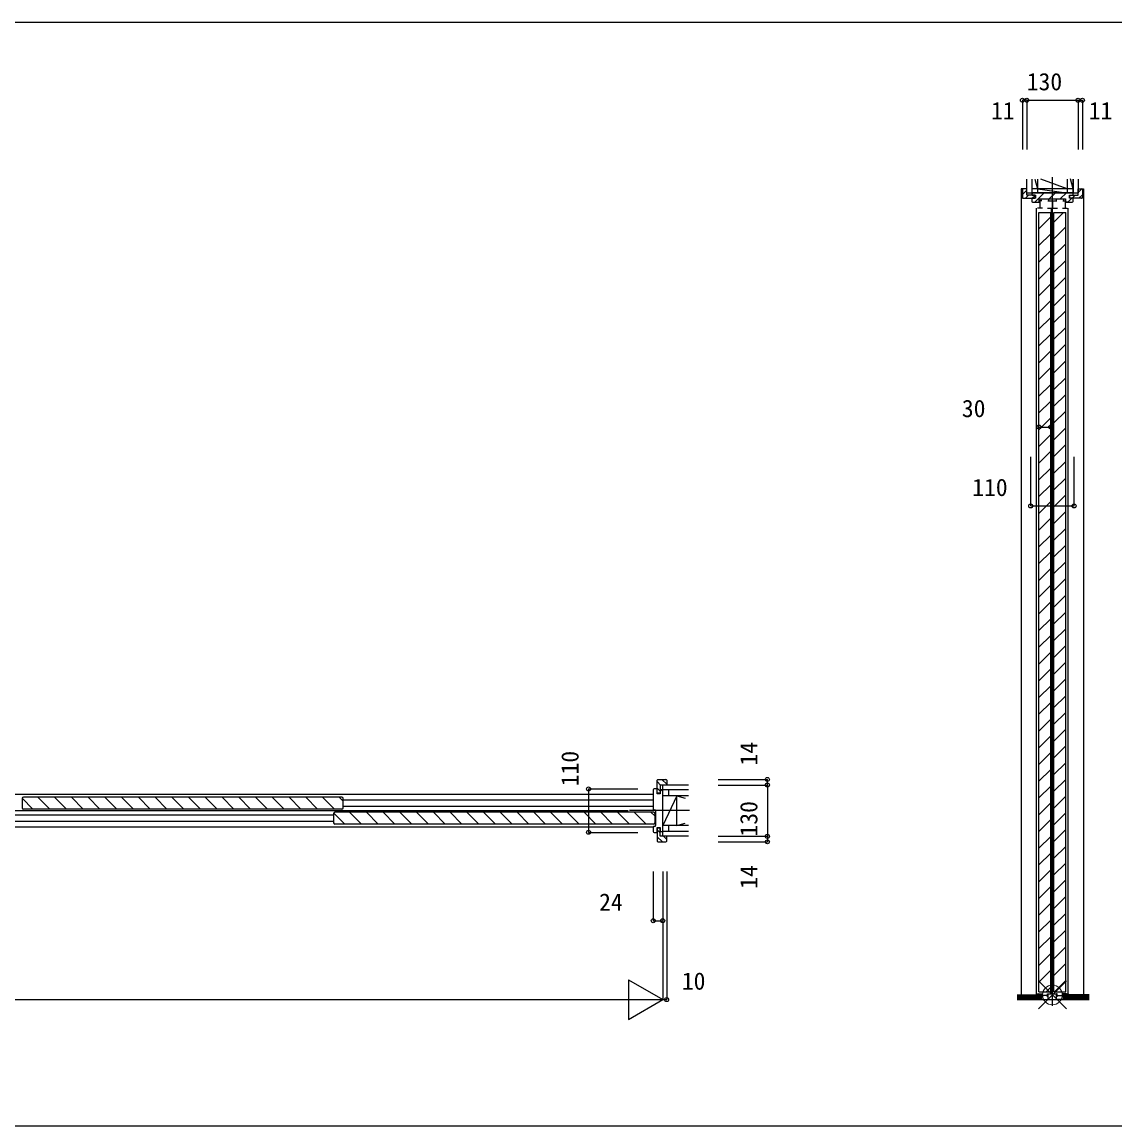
# Model space of a CAD drawing. Units: millimetres, scale not verified. Extents: x -14341 to 14340, y -10000 to 10000.
# Drawn here: x -12238 to -9469, y -10000 to -7202 of the extents above; entities that cross this region are included whole.
import ezdxf
from ezdxf.enums import TextEntityAlignment as Align

# ---------------------------------------------------------------- set-up
doc = ezdxf.new("R2010")
doc.units = ezdxf.units.MM
doc.header["$LTSCALE"] = 50
for name, color, linetype in [('0-2_YKK_B1', 4, 'Continuous'), ('0-3_YKK_C1', 4, 'Continuous'), ('0-4_YKK_F1', 7, 'Continuous'), ('0-6_YKK_N1', 2, 'Continuous'), ('0-7_YKK_Z1', 7, 'Continuous')]:
    doc.layers.add(name, color=color, linetype=linetype)
doc.layers.add('0-5_YKK_IN', color=1, linetype='Continuous', lineweight=18)
doc.styles.add('ＭＳ ゴシック', font='')
doc.styles.get('ＭＳ ゴシック').set_extended_font_data('MS Gothic')

msp = doc.modelspace()

# ---------------------------------------------------------------- linework, layer by layer
at = {"layer": '0-2_YKK_B1'}
for p, q in [((-10628.48, -9156.9), (-10628.48, -9123.9)), ((-10628.48, -9127.17), (-10619.75, -9135.9)), ((-10628.48, -9144.14), (-10620.98, -9151.64)), ((-10626.48, -9121.9), (-10606.48, -9121.9)), ((-10616.78, -9121.9), (-10604.48, -9134.2)), ((-13837.48, -9159.4), (-10638.48, -9159.4)), ((-12237.98, -9170.2), (-12237.98, -9193.6)), ((-12237.98, -9170.2), (-12237.98, -9193.6)), ((-12210.31, -9196.9), (-12237.87, -9169.34)), ((-11427.28, -9166.9), (-12234.68, -9166.9)), ((-12167.89, -9196.9), (-12197.89, -9166.9)), ((-12125.46, -9196.9), (-12155.46, -9166.9)), ((-12083.03, -9196.9), (-12113.03, -9166.9)), ((-12040.61, -9196.9), (-12070.61, -9166.9)), ((-11998.18, -9196.9), (-12028.18, -9166.9)), ((-11955.75, -9196.9), (-11985.75, -9166.9)), ((-11913.33, -9196.9), (-11943.33, -9166.9)), ((-11870.9, -9196.9), (-11900.9, -9166.9)), ((-11828.47, -9196.9), (-11858.47, -9166.9)), ((-11786.05, -9196.9), (-11816.05, -9166.9)), ((-11743.62, -9196.9), (-11773.62, -9166.9)), ((-11701.19, -9196.9), (-11731.19, -9166.9)), ((-11658.77, -9196.9), (-11688.77, -9166.9)), ((-11616.34, -9196.9), (-11646.34, -9166.9)), ((-11573.92, -9196.9), (-11603.92, -9166.9)), ((-11531.49, -9196.9), (-11561.49, -9166.9)), ((-11489.06, -9196.9), (-11519.06, -9166.9)), ((-11446.64, -9196.9), (-11476.64, -9166.9)), ((-11423.98, -9177.13), (-11434.21, -9166.9)), ((-11423.98, -9193.6), (-11423.98, -9170.2)), ((-11423.98, -9173.4), (-10638.48, -9173.4)), ((-10638.48, -9147.9), (-10638.48, -9197.9)), ((-10620.78, -9152.53), (-10616.66, -9148.4)), ((-11427.28, -9196.9), (-12234.68, -9196.9)), ((-10638.48, -9190.4), (-11423.98, -9190.4)), ((-10637.48, -9198.9), (-10634.48, -9198.9)), ((-10632.48, -9200.9), (-10632.48, -9238.9)), ((-13027.48, -9211.4), (-11448.48, -9211.4)), ((-11448.48, -9228.4), (-13027.48, -9228.4)), ((-11448.48, -9208.2), (-11448.48, -9231.6)), ((-11420.31, -9234.9), (-11448.24, -9206.97)), ((-10637.28, -9204.9), (-11445.18, -9204.9)), ((-11377.89, -9234.9), (-11407.89, -9204.9)), ((-11335.46, -9234.9), (-11365.46, -9204.9)), ((-11293.03, -9234.9), (-11323.03, -9204.9)), ((-11250.61, -9234.9), (-11280.61, -9204.9)), ((-11208.18, -9234.9), (-11238.18, -9204.9)), ((-11165.75, -9234.9), (-11195.75, -9204.9)), ((-11123.33, -9234.9), (-11153.33, -9204.9)), ((-11080.9, -9234.9), (-11110.9, -9204.9)), ((-11038.47, -9234.9), (-11068.47, -9204.9)), ((-10996.05, -9234.9), (-11026.05, -9204.9)), ((-10953.62, -9234.9), (-10983.62, -9204.9)), ((-10911.19, -9234.9), (-10941.19, -9204.9)), ((-10868.77, -9234.9), (-10898.77, -9204.9)), ((-10826.34, -9234.9), (-10856.34, -9204.9)), ((-10783.92, -9234.9), (-10813.92, -9204.9)), ((-10741.49, -9234.9), (-10771.49, -9204.9)), ((-10699.06, -9234.9), (-10729.06, -9204.9)), ((-10656.64, -9234.9), (-10686.64, -9204.9)), ((-10633.98, -9215.13), (-10644.21, -9204.9)), ((-10633.98, -9231.6), (-10633.98, -9208.2)), ((-13837.48, -9241.9), (-10638.48, -9241.9)), ((-10637.28, -9234.9), (-11445.18, -9234.9)), ((-10638.48, -9241.9), (-10638.48, -9253.9)), ((-10634.48, -9240.9), (-10637.48, -9240.9)), ((-10628.48, -9244.9), (-10628.48, -9277.9)), ((-10628.48, -9249.9), (-10620.98, -9257.4)), ((-10628.48, -9266.87), (-10615.46, -9279.9)), ((-10626.48, -9279.9), (-10606.48, -9279.9)), ((-10612.49, -9265.9), (-10604.48, -9273.9))]:
    msp.add_line(p, q, dxfattribs=at)
for points in [[(-10614.48, -9253.4), (-10614.48, -9148.4), (-10619.78, -9148.4), (-10620.78, -9149.4), (-10620.78, -9157.9), (-10628.48, -9157.9), (-10628.48, -9152.9), (-10628.48, -9145.9), (-10636.48, -9145.9)], [(-10604.48, -9123.9), (-10604.48, -9135.9), (-10620.98, -9135.9), (-10620.98, -9156.9), (-10628.48, -9156.9)], [(-10636.48, -9255.9), (-10628.48, -9255.9), (-10628.48, -9248.9), (-10628.48, -9243.9), (-10620.78, -9243.9), (-10620.78, -9252.4), (-10619.78, -9253.4), (-10614.48, -9253.4)], [(-10604.48, -9277.9), (-10604.48, -9265.9), (-10620.98, -9265.9), (-10620.98, -9244.9), (-10628.48, -9244.9)]]:
    msp.add_lwpolyline(points, dxfattribs=at)
for centre, radius, start, end in [((-10636.48, -9147.9), 2, 90.00001, 179.99999), ((-10626.48, -9123.9), 2, 90.00001, 179.99999), ((-10606.48, -9123.9), 2, 0.00001, 89.99999), ((-12234.68, -9170.2), 3.3, 90, 180), ((-11427.28, -9170.2), 3.3, 0, 90), ((-12234.68, -9193.6), 3.3, 180, 270), ((-11427.28, -9193.6), 3.3, 270, 0), ((-10637.48, -9197.9), 1, 180.00001, 269.99999), ((-10634.48, -9200.9), 2, 0.00001, 89.99999), ((-11445.18, -9208.2), 3.3, 90, 180), ((-11445.18, -9231.6), 3.3, 180, 270), ((-10637.28, -9208.2), 3.3, 0, 90), ((-10637.28, -9231.6), 3.3, 270, 0), ((-10637.48, -9241.9), 1, 90.00001, 179.99999), ((-10636.48, -9253.9), 2, 180.00001, 269.99999), ((-10634.48, -9238.9), 2, 270.00001, 359.99999), ((-10626.48, -9277.9), 2, 180.00001, 269.99999), ((-10606.48, -9277.9), 2, 270.00001, 359.99999)]:
    msp.add_arc(centre, radius, start, end, dxfattribs=at)
at = {"layer": '0-3_YKK_C1'}
for p, q in [((-9702.99, -7626.9), (-9702.99, -7646.9)), ((-9702.99, -7639.58), (-9691.99, -7628.58)), ((-9679.49, -7638.87), (-9675.52, -7634.9)), ((-9671.52, -7658.9), (-9647.52, -7634.9)), ((-9635.12, -7650.5), (-9619.52, -7634.9)), ((-9607.12, -7650.5), (-9591.52, -7634.9)), ((-9561.99, -7634.34), (-9552.59, -7624.94)), ((-9550.99, -7626.9), (-9550.99, -7646.9)), ((-9695.34, -7648.9), (-9687.84, -7641.4)), ((-9678.37, -7648.9), (-9670.99, -7641.52)), ((-9668.79, -7659.1), (-9659.09, -7659.1)), ((-9655.39, -7650.5), (-9636.59, -7650.5)), ((-9655.39, -7655.6), (-9655.39, -7650.5)), ((-9638.59, -7655.6), (-9615.39, -7655.6)), ((-9636.59, -7650.5), (-9636.59, -7655.6)), ((-9626.99, -7655.6), (-9626.99, -7674.1)), ((-9617.39, -7650.5), (-9617.39, -7655.6)), ((-9585.19, -7659.1), (-9594.89, -7659.1)), ((-9587.52, -7658.9), (-9577.52, -7648.9)), ((-9576.55, -7648.9), (-9569.05, -7641.4)), ((-9559.58, -7648.9), (-9550.99, -7640.31)), ((-9666.99, -9666.17), (-9666.99, -7674.28)), ((-9652.19, -7674.1), (-9664.79, -7674.1)), ((-9660.99, -7684.9), (-9630.99, -7684.9)), ((-9660.99, -9659.9), (-9660.99, -7684.9)), ((-9639.79, -7674.1), (-9614.19, -7674.1)), ((-9630.99, -9659.9), (-9630.99, -7684.9)), ((-9628.99, -9664.9), (-9628.99, -7674.28)), ((-9622.99, -7684.9), (-9592.99, -7684.9)), ((-9622.99, -9659.9), (-9622.99, -7684.9)), ((-9622.99, -7709.32), (-9598.57, -7684.9)), ((-9601.79, -7674.1), (-9589.19, -7674.1)), ((-9592.99, -9659.9), (-9592.99, -7684.9)), ((-9586.99, -9666.17), (-9586.99, -7674.28)), ((-9660.99, -7726.29), (-9630.99, -7696.29)), ((-9660.99, -7768.71), (-9630.99, -7738.71)), ((-9622.99, -7751.74), (-9592.99, -7721.74)), ((-9622.99, -7794.17), (-9592.99, -7764.17)), ((-9660.99, -7811.14), (-9630.99, -7781.14)), ((-9660.99, -7853.56), (-9630.99, -7823.56)), ((-9622.99, -7836.59), (-9592.99, -7806.59)), ((-9622.99, -7879.02), (-9592.99, -7849.02)), ((-9660.99, -7895.99), (-9630.99, -7865.99)), ((-9660.99, -7938.42), (-9630.99, -7908.42)), ((-9622.99, -7921.45), (-9592.99, -7891.45)), ((-9622.99, -7963.87), (-9592.99, -7933.87)), ((-9660.99, -7980.84), (-9630.99, -7950.84)), ((-9660.99, -8023.27), (-9630.99, -7993.27)), ((-9622.99, -8006.3), (-9592.99, -7976.3)), ((-9622.99, -8048.73), (-9592.99, -8018.73)), ((-9660.99, -8065.7), (-9630.99, -8035.7)), ((-9660.99, -8108.12), (-9630.99, -8078.12)), ((-9622.99, -8091.15), (-9592.99, -8061.15)), ((-9622.99, -8133.58), (-9592.99, -8103.58)), ((-9660.99, -8150.55), (-9630.99, -8120.55)), ((-9660.99, -8192.98), (-9630.99, -8162.98)), ((-9622.99, -8176.01), (-9592.99, -8146.01)), ((-9622.99, -8218.43), (-9592.99, -8188.43)), ((-9660.99, -8235.4), (-9630.99, -8205.4)), ((-9660.99, -8277.83), (-9630.99, -8247.83)), ((-9622.99, -8260.86), (-9592.99, -8230.86)), ((-9622.99, -8303.28), (-9592.99, -8273.28)), ((-9660.99, -8320.26), (-9630.99, -8290.26)), ((-9660.99, -8362.68), (-9630.99, -8332.68)), ((-9622.99, -8345.71), (-9592.99, -8315.71)), ((-9622.99, -8388.14), (-9592.99, -8358.14)), ((-9660.99, -8405.11), (-9630.99, -8375.11)), ((-9660.99, -8447.53), (-9630.99, -8417.53)), ((-9622.99, -8430.56), (-9592.99, -8400.56)), ((-9622.99, -8472.99), (-9592.99, -8442.99)), ((-9660.99, -8489.96), (-9630.99, -8459.96)), ((-9660.99, -8532.39), (-9630.99, -8502.39)), ((-9622.99, -8515.42), (-9592.99, -8485.42)), ((-9622.99, -8557.84), (-9592.99, -8527.84)), ((-9660.99, -8574.81), (-9630.99, -8544.81)), ((-9660.99, -8617.24), (-9630.99, -8587.24)), ((-9622.99, -8600.27), (-9592.99, -8570.27)), ((-9622.99, -8642.7), (-9592.99, -8612.7)), ((-9660.99, -8659.67), (-9630.99, -8629.67)), ((-9660.99, -8702.09), (-9630.99, -8672.09)), ((-9622.99, -8685.12), (-9592.99, -8655.12)), ((-9622.99, -8727.55), (-9592.99, -8697.55)), ((-9660.99, -8744.52), (-9630.99, -8714.52)), ((-9622.99, -8769.98), (-9592.99, -8739.98)), ((-9660.99, -8786.95), (-9630.99, -8756.95)), ((-9622.99, -8812.4), (-9592.99, -8782.4)), ((-9660.99, -8829.37), (-9630.99, -8799.37)), ((-9622.99, -8854.83), (-9592.99, -8824.83)), ((-9660.99, -8871.8), (-9630.99, -8841.8)), ((-9622.99, -8897.25), (-9592.99, -8867.25)), ((-9660.99, -8914.23), (-9630.99, -8884.23)), ((-9622.99, -8939.68), (-9592.99, -8909.68)), ((-9660.99, -8956.65), (-9630.99, -8926.65)), ((-9660.99, -8999.08), (-9630.99, -8969.08)), ((-9622.99, -8982.11), (-9592.99, -8952.11)), ((-9622.99, -9024.53), (-9592.99, -8994.53)), ((-9660.99, -9041.5), (-9630.99, -9011.5)), ((-9660.99, -9083.93), (-9630.99, -9053.93)), ((-9622.99, -9066.96), (-9592.99, -9036.96)), ((-9622.99, -9109.39), (-9592.99, -9079.39)), ((-9660.99, -9126.36), (-9630.99, -9096.36)), ((-9660.99, -9168.78), (-9630.99, -9138.78)), ((-9622.99, -9151.81), (-9592.99, -9121.81)), ((-9622.99, -9194.24), (-9592.99, -9164.24)), ((-9660.99, -9211.21), (-9630.99, -9181.21)), ((-9660.99, -9253.64), (-9630.99, -9223.64)), ((-9622.99, -9236.67), (-9592.99, -9206.67)), ((-9622.99, -9279.09), (-9592.99, -9249.09)), ((-9660.99, -9296.06), (-9630.99, -9266.06)), ((-9660.99, -9338.49), (-9630.99, -9308.49)), ((-9622.99, -9321.52), (-9592.99, -9291.52)), ((-9622.99, -9363.95), (-9592.99, -9333.95)), ((-9660.99, -9380.92), (-9630.99, -9350.92)), ((-9660.99, -9423.34), (-9630.99, -9393.34)), ((-9622.99, -9406.37), (-9592.99, -9376.37)), ((-9622.99, -9448.8), (-9592.99, -9418.8)), ((-9660.99, -9465.77), (-9630.99, -9435.77)), ((-9660.99, -9508.19), (-9630.99, -9478.19)), ((-9622.99, -9491.22), (-9592.99, -9461.22)), ((-9622.99, -9533.65), (-9592.99, -9503.65)), ((-9660.99, -9550.62), (-9630.99, -9520.62)), ((-9660.99, -9593.05), (-9630.99, -9563.05)), ((-9622.99, -9576.08), (-9592.99, -9546.08)), ((-9622.99, -9618.5), (-9592.99, -9588.5)), ((-9660.99, -9635.47), (-9630.99, -9605.47)), ((-9642.99, -9659.9), (-9630.99, -9647.9)), ((-9621.96, -9659.9), (-9592.99, -9630.93)), ((-9668.49, -9667.7), (-9668.49, -9667.1)), ((-9662.49, -9665.1), (-9654.29, -9665.1)), ((-9660.99, -9659.9), (-9630.99, -9659.9)), ((-9638.99, -9669.4), (-9652.99, -9669.4)), ((-9622.99, -9659.9), (-9592.99, -9659.9)), ((-9614.99, -9669.4), (-9600.99, -9669.4)), ((-9585.49, -9667.7), (-9585.49, -9667.1))]:
    msp.add_line(p, q, dxfattribs=at)
for points in [[(-9700.99, -7624.9), (-9705.99, -7624.9), (-9705.99, -9667.9)], [(-9700.99, -7648.9), (-9670.99, -7648.9), (-9670.99, -7641.4), (-9691.99, -7641.4), (-9691.99, -7624.9), (-9700.99, -7624.9)], [(-9574.49, -7634.9), (-9679.49, -7634.9), (-9679.49, -7640.2), (-9678.49, -7641.2), (-9669.99, -7641.2), (-9669.99, -7648.9), (-9672.49, -7648.9), (-9679.49, -7648.9), (-9679.49, -7656.9)], [(-9574.49, -7656.9), (-9574.49, -7648.9), (-9581.49, -7648.9), (-9583.99, -7648.9), (-9583.99, -7641.2), (-9575.49, -7641.2), (-9574.49, -7640.2), (-9574.49, -7634.9)], [(-9552.99, -7648.9), (-9582.99, -7648.9), (-9582.99, -7641.4), (-9561.99, -7641.4), (-9561.99, -7624.9), (-9552.99, -7624.9)], [(-9552.99, -7624.9), (-9547.99, -7624.9), (-9547.99, -9667.9)], [(-9677.49, -7658.9), (-9661.09, -7658.9), (-9660.59, -7658.4), (-9660.59, -7650.5), (-9635.59, -7650.5), (-9618.39, -7650.5), (-9593.39, -7650.5), (-9593.39, -7658.4), (-9592.89, -7658.9), (-9576.49, -7658.9)], [(-9653.39, -7655.6), (-9659.09, -7655.6), (-9659.09, -7674.1)], [(-9617.39, -7650.5), (-9598.59, -7650.5), (-9598.59, -7655.6)], [(-9600.59, -7655.6), (-9594.89, -7655.6), (-9594.89, -7674.1)], [(-9662.49, -9665.1), (-9654.29, -9665.1), (-9654.29, -9679.9), (-9637.69, -9679.9), (-9637.69, -9665.1), (-9616.29, -9665.1)], [(-9654.44, -9664.9), (-9652.99, -9664.9), (-9652.99, -9672.9)], [(-9638.99, -9672.9), (-9638.99, -9664.9), (-9637.54, -9664.9)], [(-9614.99, -9672.9), (-9614.99, -9664.9), (-9616.44, -9664.9)], [(-9591.49, -9665.1), (-9599.69, -9665.1), (-9599.69, -9679.9), (-9616.29, -9679.9), (-9616.29, -9665.1)], [(-9599.54, -9664.9), (-9600.99, -9664.9), (-9600.99, -9672.9)]]:
    msp.add_lwpolyline(points, dxfattribs=at)
for centre, radius, start, end in [((-9700.99, -7626.9), 2, 90.00001, 179.99999), ((-9552.99, -7626.9), 2, 0.00001, 89.99999), ((-9700.99, -7646.9), 2, 180, 269.99998), ((-9677.49, -7656.9), 2, 180.00001, 269.99999), ((-9576.49, -7656.9), 2, 270.00001, 359.99999), ((-9552.99, -7646.9), 2, 270.00002, 0), ((-9662.49, -9675.1), 10, 90, 126.86989), ((-9591.49, -9675.1), 10, 53.13011, 90)]:
    msp.add_arc(centre, radius, start, end, dxfattribs=at)
at = {"layer": '0-4_YKK_F1'}
for p, q in [((-14340.8, -7202.4), (14159.2, -7202.4)), ((-14340.8, -9999.9), (14340.22, -9999.9))]:
    msp.add_line(p, q, dxfattribs=at)
at = {"layer": '0-5_YKK_IN'}
for p, q in [((-9662.34, -9703.26), (-9591.63, -9632.54)), ((-9662.34, -9632.54), (-9591.63, -9703.26))]:
    msp.add_line(p, q, dxfattribs=at)
msp.add_circle((-9626.99, -9667.9), 25, dxfattribs=at)
at = {"layer": '0-6_YKK_N1'}
for p, q in [((-9702.99, -7400.53), (-9702.99, -7525.53)), ((-9691.99, -7400.53), (-9702.99, -7400.53)), ((-9691.99, -7400.53), (-9691.99, -7525.53)), ((-9691.99, -7400.53), (-9561.99, -7400.53)), ((-9561.99, -7400.53), (-9561.99, -7525.53)), ((-9561.99, -7400.53), (-9550.99, -7400.53)), ((-9550.99, -7400.53), (-9550.99, -7525.53)), ((-9660.99, -8228.79), (-9630.99, -8228.79)), ((-9681.99, -8428.79), (-9681.99, -8303.79)), ((-9571.99, -8428.79), (-9571.99, -8303.79)), ((-9681.99, -8428.79), (-9571.99, -8428.79)), ((-10802.48, -9145.9), (-10677.48, -9145.9)), ((-10802.48, -9145.9), (-10802.48, -9255.9)), ((-10474.31, -9121.9), (-10349.31, -9121.9)), ((-10474.31, -9135.9), (-10349.31, -9135.9)), ((-10349.31, -9135.9), (-10349.31, -9121.9)), ((-10349.31, -9135.9), (-10349.31, -9265.9)), ((-10802.48, -9255.9), (-10677.48, -9255.9)), ((-10474.31, -9265.9), (-10349.31, -9265.9)), ((-10474.31, -9279.9), (-10349.31, -9279.9)), ((-10349.31, -9265.9), (-10349.31, -9279.9)), ((-10614.48, -9354.9), (-10614.48, -9679.9)), ((-10604.48, -9354.9), (-10604.48, -9679.9)), ((-10701.09, -9629.9), (-10701.09, -9729.9)), ((-10701.09, -9629.9), (-10614.48, -9679.9)), ((-13861.48, -9679.9), (-10614.48, -9679.9)), ((-10701.09, -9729.9), (-10614.48, -9679.9)), ((-10614.48, -9679.9), (-10604.48, -9679.9))]:
    msp.add_line(p, q, dxfattribs=at)
msp.add_lwpolyline([(-10638.48, -9354.9), (-10638.48, -9479.9), (-10614.48, -9479.9)], dxfattribs=at)
for centre in [(-9702.99, -7400.53), (-9691.99, -7400.53), (-9561.99, -7400.53), (-9550.99, -7400.53), (-9660.99, -8228.79), (-9630.99, -8228.79), (-9681.99, -8428.79), (-9571.99, -8428.79), (-10349.31, -9121.9), (-10802.48, -9145.9), (-10349.31, -9135.9), (-10802.48, -9255.9), (-10349.31, -9265.9), (-10349.31, -9279.9), (-10638.48, -9479.9), (-10614.48, -9479.9), (-10604.48, -9679.9)]:
    msp.add_circle(centre, 5, dxfattribs=at)
at = {"layer": '0-7_YKK_Z1'}
for p, q in [((-9691.99, -7634.9), (-9691.99, -7600.53)), ((-9679.49, -7600.53), (-9679.49, -7634.9)), ((-9679.49, -7600.72), (-9679.49, -7634.9)), ((-9671.13, -7600.12), (-9664.49, -7624.9)), ((-9664.49, -7600.53), (-9664.49, -7634.9)), ((-9589.49, -7624.9), (-9656.22, -7600.72)), ((-9626.99, -9695.56), (-9626.99, -7595.35)), ((-9589.49, -7600.72), (-9589.49, -7634.9)), ((-9574.49, -7624.9), (-9581.34, -7599.35)), ((-9574.49, -7634.9), (-9574.49, -7600.53)), ((-9574.49, -7600.72), (-9574.49, -7634.9)), ((-9561.99, -7600.53), (-9561.99, -7634.9)), ((-9691.99, -7634.9), (-9574.49, -7634.9)), ((-9574.49, -7624.9), (-9679.49, -7624.9)), ((-9664.49, -7624.9), (-9590.92, -7634.9)), ((-9574.49, -7634.9), (-9561.99, -7634.9)), ((-10614.48, -9265.9), (-10614.48, -9135.9)), ((-10549.31, -9135.9), (-10614.48, -9135.9)), ((-10549.31, -9148.4), (-10614.48, -9148.4)), ((-10549.31, -9163.4), (-10614.48, -9163.4)), ((-10578.48, -9163.4), (-10614.48, -9238.4)), ((-10599.48, -9148.4), (-10599.48, -9163.4)), ((-10578.48, -9238.4), (-10578.48, -9163.4)), ((-10578.48, -9163.4), (-10557.71, -9169.17)), ((-13928.19, -9200.9), (-10701.73, -9200.9)), ((-10546.86, -9200.9), (-10698.73, -9200.9)), ((-10549.31, -9238.4), (-10614.48, -9238.4)), ((-10549.31, -9253.4), (-10614.48, -9253.4)), ((-10549.31, -9253.4), (-10614.48, -9253.4)), ((-10599.48, -9238.4), (-10599.48, -9253.4)), ((-10578.48, -9238.4), (-10557.71, -9232.63)), ((-10549.31, -9265.9), (-10614.48, -9265.9)), ((-9716.2, -9670.9), (-9656.99, -9670.9)), ((-9716.2, -9673.9), (-9656.99, -9673.9)), ((-9716.2, -9676.9), (-9656.99, -9676.9)), ((-9596.99, -9667.9), (-9596.99, -9679.9)), ((-9534.1, -9667.9), (-9596.99, -9667.9)), ((-9534.1, -9670.9), (-9596.99, -9670.9)), ((-9534.1, -9673.9), (-9596.99, -9673.9)), ((-9534.1, -9676.9), (-9596.99, -9676.9)), ((-9716.2, -9679.9), (-9534.1, -9679.9))]:
    msp.add_line(p, q, dxfattribs=at)
msp.add_lwpolyline([(-9716.2, -9667.9), (-9656.99, -9667.9), (-9656.99, -9679.9)], dxfattribs=at)

# ---------------------------------------------------------------- texts
at = {"layer": '0-6_YKK_N1', "style": 'ＭＳ ゴシック'}
for s, p in [('130', (-9691.99, -7388.53)), ('11', (-9782.57, -7462.12)), ('11', (-9534.95, -7462.02)), ('30', (-9856.41, -8216.79)), ('110', (-9830.17, -8416.79)), ('24', (-10775.77, -9467.9)), ('10', (-10566.07, -9667.9))]:
    msp.add_text(s, height=43.99, dxfattribs=at).set_placement(p, align=Align.BOTTOM_LEFT)
for s, p in [('14', (-10361.31, -9086.5)), ('110', (-10814.48, -9139.13)), ('130', (-10361.31, -9266.43)), ('14', (-10361.31, -9398.9))]:
    msp.add_text(s, height=43.99, rotation=90, dxfattribs=at).set_placement(p, align=Align.BOTTOM_LEFT)

doc.saveas('drawing.dxf')
